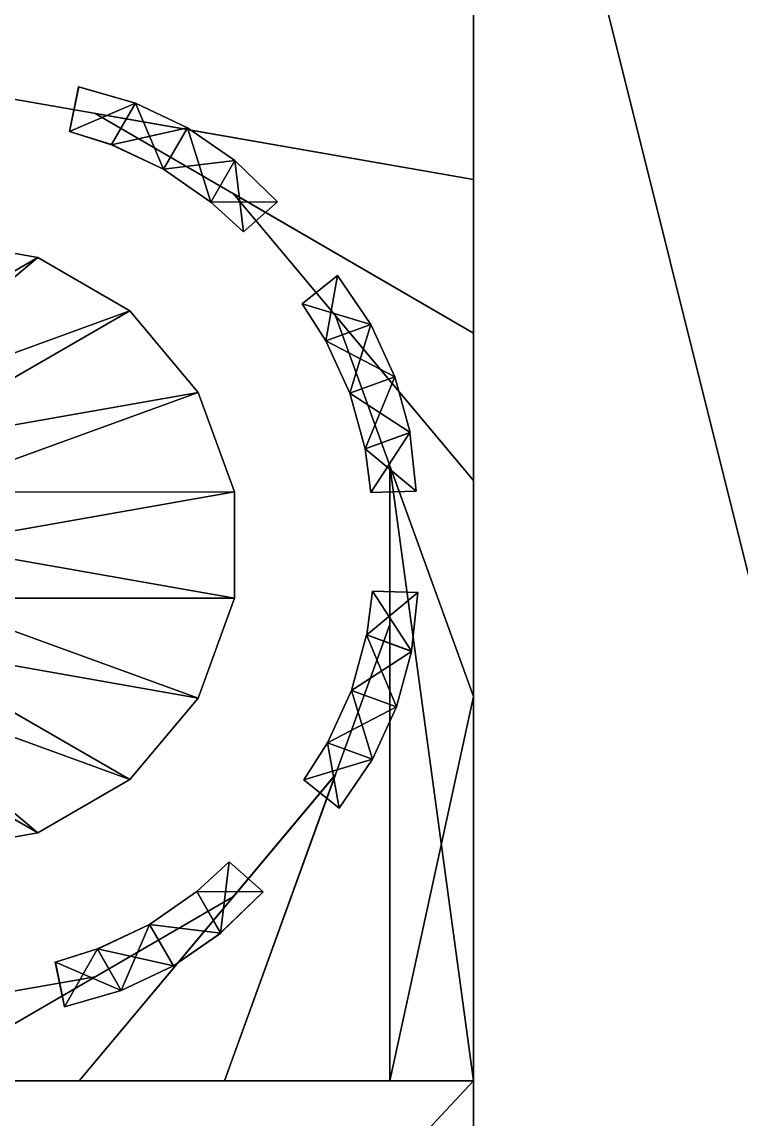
# Model space of a CAD drawing. Extents: x -6144 to 9632, y -5120 to 9632.
# Drawn here: x 8442.8 to 8518, y 8002 to 8116.7 of the extents above; entities that cross this region are included whole.
import ezdxf

# ---------------------------------------------------------------- set-up
doc = ezdxf.new("R2010")
doc.units = 0

msp = doc.modelspace()

# ---------------------------------------------------------------- meshes
at = {"layer": 'OBJECT313', "color": 50}
mesh = msp.add_polyface(dxfattribs=at)
corners = [(6752, 6752, 10656), (6752, 6752, 10176), (6752, 9632, 10176), (6752, 9632, 10656), (9632, 9632, 10656), (9632, 9632, 10176), (9632, 6752, 10176), (9632, 6752, 10656)]
mesh.append_faces([[corners[k] for k in face] for face in [(1, 3, 0), (5, 7, 4), (6, 0, 7), (2, 4, 3), (1, 5, 2), (3, 7, 0)]], dxfattribs={"vtx0": -1})
mesh.append_faces([[corners[k] for k in face] for face in [(1, 2, 3), (5, 6, 7), (6, 1, 0), (2, 5, 4), (1, 6, 5), (3, 4, 7)]], dxfattribs={"vtx2": -1})
at = {"layer": 'OBJECT320', "color": 50}
mesh = msp.add_polyface(dxfattribs=at)
corners = [(6752, 9632, 12000), (6752, 6752, 12000), (9632, 6752, 12000), (9632, 9632, 12000), (6752, 6752, 12224), (6752, 9632, 12224), (9632, 9632, 12224), (9632, 6752, 12224)]
mesh.append_faces([[corners[k] for k in face] for face in [(1, 3, 0), (5, 7, 4), (0, 4, 1), (2, 6, 3), (1, 7, 2), (3, 5, 0)]], dxfattribs={"vtx0": -1})
mesh.append_faces([[corners[k] for k in face] for face in [(1, 2, 3), (5, 6, 7), (0, 5, 4), (2, 7, 6), (1, 4, 7), (3, 6, 5)]], dxfattribs={"vtx2": -1})
at = {"layer": 'OBJECT735', "color": 50}
mesh = msp.add_polyface(dxfattribs=at)
corners = [(8402, 8056.445801, 10679), (8402, 8067.556152, 10679), (8402, 8067.556152, 10680), (8402, 8056.445801, 10680), (8465, 8067.5625, 10679), (8465, 8056.442871, 10679), (8465, 8056.441406, 10680), (8465, 8067.558594, 10680), (8405.806641, 8046, 10679), (8412.943359, 8037.499023, 10679), (8422.564453, 8031.9375, 10679), (8433.499023, 8030, 10679), (8444.43457, 8031.937988, 10679), (8454.066406, 8037.505371, 10679), (8461.188477, 8046, 10679), (8461.199219, 8077.974609, 10679), (8454.037109, 8086.512695, 10679), (8444.439453, 8092.060059, 10679), (8433.504883, 8094, 10679), (8422.558594, 8092.058594, 10679), (8412.93457, 8086.495605, 10679), (8405.810547, 8078, 10679), (8405.810547, 8078, 10680), (8412.93457, 8086.495605, 10680), (8422.558594, 8092.058594, 10680), (8433.504883, 8094, 10680), (8444.439453, 8092.060059, 10680), (8454.037109, 8086.512207, 10680), (8461.201172, 8077.973145, 10680), (8461.1875, 8046, 10680), (8454.066406, 8037.504883, 10680), (8444.435547, 8031.937988, 10680), (8433.499023, 8030, 10680), (8422.564453, 8031.9375, 10680), (8412.943359, 8037.499023, 10680), (8405.806641, 8046, 10680)]
mesh.append_faces([[corners[k] for k in face] for face in [(1, 3, 0), (5, 7, 4), (0, 21, 1), (2, 35, 3), (4, 28, 15), (5, 29, 6), (13, 29, 14), (12, 30, 13), (11, 31, 12), (10, 32, 11), (9, 33, 10), (8, 34, 9), (0, 35, 8), (15, 27, 16), (1, 22, 2), (20, 22, 21), (19, 23, 20), (18, 24, 19), (17, 25, 18), (16, 26, 17)]], dxfattribs={"vtx0": -1})
mesh.append_faces([[corners[k] for k in face] for face in [(0, 9, 10), (0, 10, 11), (0, 11, 12), (0, 12, 13), (0, 13, 14), (0, 14, 5), (0, 5, 4), (0, 4, 15), (0, 15, 16), (0, 16, 17), (0, 17, 18), (0, 18, 19), (0, 19, 20), (0, 20, 21), (2, 23, 24), (2, 24, 25), (2, 25, 26), (2, 26, 27), (2, 27, 28), (2, 28, 7), (2, 7, 6), (2, 6, 29), (2, 29, 30), (2, 30, 31), (2, 31, 32), (2, 32, 33), (2, 33, 34), (2, 34, 35)]], dxfattribs={"vtx0": -1, "vtx2": -1})
mesh.append_faces([[corners[k] for k in face] for face in [(1, 2, 3), (5, 6, 7), (0, 8, 9), (2, 22, 23), (4, 7, 28), (5, 14, 29), (13, 30, 29), (12, 31, 30), (11, 32, 31), (10, 33, 32), (9, 34, 33), (8, 35, 34), (0, 3, 35), (15, 28, 27), (1, 21, 22), (20, 23, 22), (19, 24, 23), (18, 25, 24), (17, 26, 25), (16, 27, 26)]], dxfattribs={"vtx2": -1})
at = {"layer": 'OBJECT748', "color": 50}
mesh = msp.add_polyface(dxfattribs=at)
corners = [(8446.255859, 8018.397461, 10679), (8447.206055, 8013.748047, 10679), (8453.160156, 8015.453125, 10679), (8450.662109, 8019.779297, 10679), (8447.208984, 8013.746094, 10681), (8446.257813, 8018.400391, 10681), (8450.658203, 8019.779785, 10681), (8453.15918, 8015.44873, 10681)]
mesh.append_faces([[corners[k] for k in face] for face in [(1, 3, 0), (5, 7, 4), (0, 4, 1), (2, 6, 3), (1, 7, 2), (3, 5, 0)]], dxfattribs={"vtx0": -1})
mesh.append_faces([[corners[k] for k in face] for face in [(1, 2, 3), (5, 6, 7), (0, 5, 4), (2, 7, 6), (1, 4, 7), (3, 6, 5)]], dxfattribs={"vtx2": -1})
at = {"layer": 'OBJECT749', "color": 50}
mesh = msp.add_polyface(dxfattribs=at)
corners = [(8453.155273, 8015.449707, 10681), (8453.157227, 8015.447754, 10679), (8450.65625, 8019.779297, 10679), (8450.65625, 8019.777832, 10681), (8458.613281, 8018.019531, 10679), (8458.610352, 8018.02002, 10681), (8456.107422, 8022.351563, 10679), (8456.109375, 8022.351563, 10681)]
mesh.append_faces([[corners[k] for k in face] for face in [(1, 3, 0), (1, 5, 4), (2, 7, 3), (2, 4, 6), (0, 7, 5), (5, 6, 4)]], dxfattribs={"vtx0": -1})
mesh.append_faces([[corners[k] for k in face] for face in [(1, 2, 3), (1, 0, 5), (2, 6, 7), (2, 1, 4), (0, 3, 7), (5, 7, 6)]], dxfattribs={"vtx2": -1})
at = {"layer": 'OBJECT750', "color": 50}
mesh = msp.add_polyface(dxfattribs=at)
corners = [(8456.113281, 8022.353516, 10679), (8461.046875, 8025.779297, 10679), (8461.046875, 8025.779297, 10681), (8456.110352, 8022.352051, 10681), (8458.613281, 8018.016113, 10679), (8463.550781, 8021.445313, 10679), (8458.609375, 8018.015625, 10681), (8463.555664, 8021.449707, 10681)]
mesh.append_faces([[corners[k] for k in face] for face in [(1, 3, 0), (0, 5, 1), (3, 7, 6), (1, 7, 2), (0, 6, 4), (4, 7, 5)]], dxfattribs={"vtx0": -1})
mesh.append_faces([[corners[k] for k in face] for face in [(1, 2, 3), (0, 4, 5), (3, 2, 7), (1, 5, 7), (0, 3, 6), (4, 6, 7)]], dxfattribs={"vtx2": -1})
at = {"layer": 'OBJECT751', "color": 50}
mesh = msp.add_polyface(dxfattribs=at)
corners = [(8468, 8025.75, 10679), (8464.450195, 8028.896484, 10679), (8461.048828, 8025.775391, 10679), (8463.546875, 8021.44873, 10679), (8463.546875, 8021.453125, 10681), (8461.048828, 8025.779297, 10681), (8464.450195, 8028.899414, 10681), (8468, 8025.749512, 10681)]
mesh.append_faces([[corners[k] for k in face] for face in [(1, 3, 0), (5, 7, 4), (0, 6, 1), (2, 4, 3), (3, 7, 0), (1, 5, 2)]], dxfattribs={"vtx0": -1})
mesh.append_faces([[corners[k] for k in face] for face in [(1, 2, 3), (5, 6, 7), (0, 7, 6), (2, 5, 4), (3, 4, 7), (1, 6, 5)]], dxfattribs={"vtx2": -1})
at = {"layer": 'OBJECT752', "color": 50}
mesh = msp.add_polyface(dxfattribs=at)
corners = [(8479.429688, 8039.630859, 10679), (8474.728516, 8041.331543, 10679), (8472.249023, 8037.453613, 10679), (8475.969727, 8034.50293, 10679), (8475.964844, 8034.5, 10681), (8472.24707, 8037.448242, 10681), (8474.729492, 8041.330078, 10681), (8479.428711, 8039.629883, 10681)]
mesh.append_faces([[corners[k] for k in face] for face in [(1, 3, 0), (5, 7, 4), (2, 4, 3), (0, 6, 1), (3, 7, 0), (1, 5, 2)]], dxfattribs={"vtx0": -1})
mesh.append_faces([[corners[k] for k in face] for face in [(1, 2, 3), (5, 6, 7), (2, 5, 4), (0, 7, 6), (3, 4, 7), (1, 6, 5)]], dxfattribs={"vtx2": -1})
at = {"layer": 'OBJECT753', "color": 50}
mesh = msp.add_polyface(dxfattribs=at)
corners = [(8481.951172, 8045.089844, 10679), (8477.25, 8046.800293, 10679), (8474.730469, 8041.332031, 10679), (8479.433594, 8039.628906, 10679), (8477.253906, 8046.798828, 10681), (8481.953125, 8045.087891, 10681), (8479.432617, 8039.631348, 10681), (8474.731445, 8041.33252, 10681)]
mesh.append_faces([[corners[k] for k in face] for face in [(1, 3, 0), (5, 7, 4), (0, 4, 1), (2, 6, 3), (3, 5, 0), (1, 7, 2)]], dxfattribs={"vtx0": -1})
mesh.append_faces([[corners[k] for k in face] for face in [(1, 2, 3), (5, 6, 7), (0, 5, 4), (2, 7, 6), (3, 6, 5), (1, 4, 7)]], dxfattribs={"vtx2": -1})
at = {"layer": 'OBJECT754', "color": 50}
mesh = msp.add_polyface(dxfattribs=at)
corners = [(8483.527344, 8050.898438, 10679), (8478.829102, 8052.60791, 10679), (8477.25, 8046.796875, 10679), (8481.949219, 8045.085938, 10679), (8481.949219, 8045.091797, 10681), (8477.249023, 8046.803223, 10681), (8478.828125, 8052.610352, 10681), (8483.53125, 8050.898438, 10681)]
mesh.append_faces([[corners[k] for k in face] for face in [(1, 3, 0), (5, 7, 4), (0, 6, 1), (2, 4, 3), (3, 7, 0), (1, 5, 2)]], dxfattribs={"vtx0": -1})
mesh.append_faces([[corners[k] for k in face] for face in [(1, 2, 3), (5, 6, 7), (0, 7, 6), (2, 5, 4), (3, 4, 7), (1, 6, 5)]], dxfattribs={"vtx2": -1})
at = {"layer": 'OBJECT755', "color": 50}
mesh = msp.add_polyface(dxfattribs=at)
corners = [(8483.530273, 8050.899414, 10681), (8483.530273, 8050.899902, 10679), (8478.831055, 8052.609863, 10679), (8478.831055, 8052.609375, 10681), (8484.169922, 8057.049316, 10679), (8484.169922, 8057.049805, 10681), (8479.429688, 8057.180176, 10679), (8479.429688, 8057.179688, 10681)]
mesh.append_faces([[corners[k] for k in face] for face in [(1, 3, 0), (1, 5, 4), (2, 7, 3), (1, 6, 2), (3, 5, 0), (6, 5, 7)]], dxfattribs={"vtx0": -1})
mesh.append_faces([[corners[k] for k in face] for face in [(1, 2, 3), (1, 0, 5), (2, 6, 7), (1, 4, 6), (3, 7, 5), (6, 4, 5)]], dxfattribs={"vtx2": -1})
at = {"layer": 'OBJECT756', "color": 50}
mesh = msp.add_polyface(dxfattribs=at)
corners = [(8483.359375, 8073.777344, 10679), (8478.661133, 8072.068359, 10679), (8479.259766, 8067.500977, 10679), (8484, 8067.630859, 10679), (8484, 8067.626465, 10681), (8479.260742, 8067.496582, 10681), (8478.661133, 8072.067383, 10681), (8483.360352, 8073.776855, 10681)]
mesh.append_faces([[corners[k] for k in face] for face in [(1, 3, 0), (5, 7, 4), (2, 4, 3), (0, 6, 1), (3, 7, 0), (1, 5, 2)]], dxfattribs={"vtx0": -1})
mesh.append_faces([[corners[k] for k in face] for face in [(1, 2, 3), (5, 6, 7), (2, 5, 4), (0, 7, 6), (3, 4, 7), (1, 6, 5)]], dxfattribs={"vtx2": -1})
at = {"layer": 'OBJECT757', "color": 50}
mesh = msp.add_polyface(dxfattribs=at)
corners = [(8481.777344, 8079.585938, 10679), (8477.081055, 8077.876953, 10679), (8478.658203, 8072.070313, 10679), (8483.363281, 8073.78125, 10679), (8483.363281, 8073.78125, 10681), (8478.661133, 8072.071289, 10681), (8477.080078, 8077.875977, 10681), (8481.78125, 8079.585938, 10681)]
mesh.append_faces([[corners[k] for k in face] for face in [(1, 3, 0), (5, 7, 4), (0, 6, 1), (2, 4, 3), (3, 7, 0), (1, 5, 2)]], dxfattribs={"vtx0": -1})
mesh.append_faces([[corners[k] for k in face] for face in [(1, 2, 3), (5, 6, 7), (0, 7, 6), (2, 5, 4), (3, 4, 7), (1, 6, 5)]], dxfattribs={"vtx2": -1})
at = {"layer": 'OBJECT758', "color": 50}
mesh = msp.add_polyface(dxfattribs=at)
corners = [(8479.253906, 8085.056641, 10679), (8474.551758, 8083.345703, 10679), (8477.078125, 8077.880859, 10679), (8481.777344, 8079.589844, 10679), (8481.78125, 8079.589844, 10681), (8477.078125, 8077.879395, 10681), (8474.546875, 8083.347656, 10681), (8479.253906, 8085.060547, 10681)]
mesh.append_faces([[corners[k] for k in face] for face in [(1, 3, 0), (5, 7, 4), (0, 6, 1), (2, 4, 3), (3, 7, 0), (1, 5, 2)]], dxfattribs={"vtx0": -1})
mesh.append_faces([[corners[k] for k in face] for face in [(1, 2, 3), (5, 6, 7), (0, 7, 6), (2, 5, 4), (3, 4, 7), (1, 6, 5)]], dxfattribs={"vtx2": -1})
at = {"layer": 'OBJECT759', "color": 50}
mesh = msp.add_polyface(dxfattribs=at)
corners = [(8479.25, 8085.056641, 10681), (8474.549805, 8083.34668, 10681), (8472.079102, 8087.228516, 10681), (8475.789063, 8090.178711, 10681), (8472.078125, 8087.228027, 10679), (8475.790039, 8090.179688, 10679), (8474.546875, 8083.350098, 10679), (8479.25, 8085.061035, 10679)]
mesh.append_faces([[corners[k] for k in face] for face in [(1, 3, 0), (2, 5, 3), (1, 7, 6), (3, 7, 0), (2, 6, 4), (4, 7, 5)]], dxfattribs={"vtx0": -1})
mesh.append_faces([[corners[k] for k in face] for face in [(1, 2, 3), (2, 4, 5), (1, 0, 7), (3, 5, 7), (2, 1, 6), (4, 6, 7)]], dxfattribs={"vtx2": -1})
at = {"layer": 'OBJECT760', "color": 50}
mesh = msp.add_polyface(dxfattribs=at)
corners = [(8452.148438, 8103.871094, 10679), (8447.75, 8105.25, 10679), (8447.75, 8105.246094, 10681), (8452.145508, 8103.867676, 10681), (8448.696289, 8109.898438, 10679), (8454.650391, 8108.202148, 10679), (8448.701172, 8109.901367, 10681), (8454.652344, 8108.203125, 10681)]
mesh.append_faces([[corners[k] for k in face] for face in [(1, 3, 0), (1, 5, 4), (2, 7, 3), (1, 6, 2), (0, 7, 5), (5, 6, 4)]], dxfattribs={"vtx0": -1})
mesh.append_faces([[corners[k] for k in face] for face in [(1, 2, 3), (1, 0, 5), (2, 6, 7), (1, 4, 6), (0, 3, 7), (5, 7, 6)]], dxfattribs={"vtx2": -1})
at = {"layer": 'OBJECT761', "color": 50}
mesh = msp.add_polyface(dxfattribs=at)
corners = [(8454.650391, 8108.203125, 10679), (8452.148438, 8103.869141, 10679), (8457.589844, 8101.300781, 10679), (8460.089844, 8105.628906, 10679), (8452.148438, 8103.871094, 10681), (8454.648438, 8108.203125, 10681), (8460.089844, 8105.628906, 10681), (8457.59082, 8101.297852, 10681)]
mesh.append_faces([[corners[k] for k in face] for face in [(1, 3, 0), (5, 7, 4), (0, 4, 1), (2, 6, 3), (3, 5, 0), (1, 7, 2)]], dxfattribs={"vtx0": -1})
mesh.append_faces([[corners[k] for k in face] for face in [(1, 2, 3), (5, 6, 7), (0, 5, 4), (2, 7, 6), (3, 6, 5), (1, 4, 7)]], dxfattribs={"vtx2": -1})
at = {"layer": 'OBJECT762', "color": 50}
mesh = msp.add_polyface(dxfattribs=at)
corners = [(8460.091797, 8105.628906, 10679), (8457.59082, 8101.296875, 10679), (8462.541016, 8097.871094, 10679), (8465.041016, 8102.199219, 10679), (8457.589844, 8101.304688, 10681), (8460.089844, 8105.632813, 10681), (8465.042969, 8102.203125, 10681), (8462.540039, 8097.868652, 10681)]
mesh.append_faces([[corners[k] for k in face] for face in [(1, 3, 0), (5, 7, 4), (0, 4, 1), (2, 6, 3), (3, 5, 0), (1, 7, 2)]], dxfattribs={"vtx0": -1})
mesh.append_faces([[corners[k] for k in face] for face in [(1, 2, 3), (5, 6, 7), (0, 5, 4), (2, 7, 6), (3, 6, 5), (1, 4, 7)]], dxfattribs={"vtx2": -1})
at = {"layer": 'OBJECT763', "color": 50}
mesh = msp.add_polyface(dxfattribs=at)
corners = [(8465.042969, 8102.207031, 10679), (8462.540039, 8097.871094, 10679), (8465.942383, 8094.75, 10679), (8469.494141, 8097.901855, 10679), (8469.492188, 8097.902344, 10681), (8465.941406, 8094.750488, 10681), (8462.539063, 8097.87207, 10681), (8465.041016, 8102.206055, 10681)]
mesh.append_faces([[corners[k] for k in face] for face in [(1, 3, 0), (5, 7, 4), (2, 4, 3), (0, 6, 1), (3, 7, 0), (1, 5, 2)]], dxfattribs={"vtx0": -1})
mesh.append_faces([[corners[k] for k in face] for face in [(1, 2, 3), (5, 6, 7), (2, 5, 4), (0, 7, 6), (3, 4, 7), (1, 6, 5)]], dxfattribs={"vtx2": -1})
at = {"layer": 'OBJECT870', "color": 50}
mesh = msp.add_polyface(dxfattribs=at)
corners = [(8490, 8174, 10656), (8562, 8174, 10656), (8562, 8174, 10680), (8490, 8174, 10680), (8490, 7886, 10656), (8562, 7886, 10656), (8490, 7886, 10680), (8562, 7886, 10680)]
mesh.append_faces([[corners[k] for k in face] for face in [(1, 3, 0), (0, 5, 1), (3, 7, 6), (0, 6, 4), (1, 7, 2), (4, 7, 5)]], dxfattribs={"vtx0": -1})
mesh.append_faces([[corners[k] for k in face] for face in [(1, 2, 3), (0, 4, 5), (3, 2, 7), (0, 3, 6), (1, 5, 7), (4, 6, 7)]], dxfattribs={"vtx2": -1})
at = {"layer": 'OBJECT871', "color": 50}
mesh = msp.add_polyface(dxfattribs=at)
corners = [(8378, 7886, 10680), (8378, 7886, 10656), (8378, 8006, 10656), (8378, 8006, 10680), (8490, 8006, 10680), (8490, 8006, 10656), (8490, 7886, 10656), (8490, 7886, 10680)]
mesh.append_faces([[corners[k] for k in face] for face in [(1, 3, 0), (5, 7, 4), (6, 0, 7), (2, 4, 3), (1, 5, 2), (3, 7, 0)]], dxfattribs={"vtx0": -1})
mesh.append_faces([[corners[k] for k in face] for face in [(1, 2, 3), (5, 6, 7), (6, 1, 0), (2, 5, 4), (1, 6, 5), (3, 4, 7)]], dxfattribs={"vtx2": -1})
at = {"layer": 'OBJECT872', "color": 50}
mesh = msp.add_polyface(dxfattribs=at)
corners = [(8490, 8118, 10680), (8490, 8118, 10656), (8490, 8100.223633, 10656), (8490, 8100.222656, 10680), (8388.171875, 8118, 10656), (8388.172852, 8118, 10680)]
mesh.append_faces([[corners[k] for k in face] for face in [(1, 4, 2), (0, 3, 5)]])
mesh.append_faces([[corners[k] for k in face] for face in [(1, 3, 0), (1, 5, 4), (2, 5, 3)]], dxfattribs={"vtx0": -1})
mesh.append_faces([[corners[k] for k in face] for face in [(1, 2, 3), (1, 0, 5), (2, 4, 5)]], dxfattribs={"vtx2": -1})
at = {"layer": 'OBJECT873', "color": 50}
mesh = msp.add_polyface(dxfattribs=at)
corners = [(8490, 8100.222656, 10656), (8490, 8084.171875, 10656), (8490, 8084.175781, 10680), (8490, 8100.224609, 10680), (8450.441406, 8107.128906, 10656), (8450.432617, 8107.131836, 10680)]
mesh.append_faces([[corners[k] for k in face] for face in [(1, 0, 4), (2, 5, 3)]])
mesh.append_faces([[corners[k] for k in face] for face in [(1, 3, 0), (1, 5, 2), (0, 5, 4)]], dxfattribs={"vtx0": -1})
mesh.append_faces([[corners[k] for k in face] for face in [(1, 2, 3), (1, 4, 5), (0, 3, 5)]], dxfattribs={"vtx2": -1})
at = {"layer": 'OBJECT874', "color": 50}
mesh = msp.add_polyface(dxfattribs=at)
corners = [(8490, 8068.759766, 10680), (8490, 8068.759766, 10656), (8464.875, 8098.755371, 10656), (8464.87207, 8098.759277, 10680), (8490, 8084.17334, 10656), (8490, 8084.175293, 10680)]
mesh.append_faces([[corners[k] for k in face] for face in [(2, 1, 4), (3, 5, 0)]])
mesh.append_faces([[corners[k] for k in face] for face in [(1, 3, 0), (2, 5, 3), (4, 0, 5)]], dxfattribs={"vtx0": -1})
mesh.append_faces([[corners[k] for k in face] for face in [(1, 2, 3), (2, 4, 5), (4, 1, 0)]], dxfattribs={"vtx2": -1})
at = {"layer": 'OBJECT875', "color": 50}
mesh = msp.add_polyface(dxfattribs=at)
corners = [(8490, 8068.753906, 10656), (8490, 8046.1875, 10656), (8490, 8046.1875, 10680), (8490, 8068.755371, 10680), (8475.568359, 8085.980469, 10656), (8475.566406, 8085.987793, 10680)]
mesh.append_faces([[corners[k] for k in face] for face in [(1, 0, 4), (2, 5, 3)]])
mesh.append_faces([[corners[k] for k in face] for face in [(1, 3, 0), (1, 5, 2), (0, 5, 4)]], dxfattribs={"vtx0": -1})
mesh.append_faces([[corners[k] for k in face] for face in [(1, 2, 3), (1, 4, 5), (0, 3, 5)]], dxfattribs={"vtx2": -1})
at = {"layer": 'OBJECT876', "color": 50}
mesh = msp.add_polyface(dxfattribs=at)
corners = [(8490, 8006, 10656), (8490, 8046.183594, 10656), (8481.25, 8070.308594, 10656), (8481.25, 8006, 10656), (8481.25, 8006, 10680), (8481.25, 8070.308594, 10680), (8490, 8046.180664, 10680), (8490, 8006, 10680)]
mesh.append_faces([[corners[k] for k in face] for face in [(1, 3, 0), (5, 7, 4), (1, 5, 2), (2, 4, 3), (0, 6, 1), (3, 7, 0)]], dxfattribs={"vtx0": -1})
mesh.append_faces([[corners[k] for k in face] for face in [(1, 2, 3), (5, 6, 7), (1, 6, 5), (2, 5, 4), (0, 7, 6), (3, 4, 7)]], dxfattribs={"vtx2": -1})
at = {"layer": 'OBJECT877', "color": 50}
mesh = msp.add_polyface(dxfattribs=at)
corners = [(8481.25, 8053.6875, 10656), (8481.25, 8006, 10656), (8481.25, 8006, 10680), (8481.25, 8053.688477, 10680), (8463.954102, 8006, 10656), (8463.953125, 8006, 10680)]
mesh.append_faces([[corners[k] for k in face] for face in [(1, 0, 4), (2, 5, 3)]])
mesh.append_faces([[corners[k] for k in face] for face in [(1, 3, 0), (1, 5, 2), (4, 3, 5)]], dxfattribs={"vtx0": -1})
mesh.append_faces([[corners[k] for k in face] for face in [(1, 2, 3), (1, 4, 5), (4, 0, 3)]], dxfattribs={"vtx2": -1})
at = {"layer": 'OBJECT878', "color": 50}
mesh = msp.add_polyface(dxfattribs=at)
corners = [(8475.550781, 8037.984375, 10656), (8448.759766, 8006, 10656), (8463.951172, 8006, 10656), (8448.761719, 8006, 10680), (8475.558594, 8038, 10680), (8463.956055, 8006, 10680)]
mesh.append_faces([[corners[k] for k in face] for face in [(1, 2, 0), (4, 5, 3)]])
mesh.append_faces([[corners[k] for k in face] for face in [(0, 3, 1), (2, 4, 0), (1, 5, 2)]], dxfattribs={"vtx0": -1})
mesh.append_faces([[corners[k] for k in face] for face in [(0, 4, 3), (2, 5, 4), (1, 3, 5)]], dxfattribs={"vtx2": -1})
at = {"layer": 'OBJECT879', "color": 50}
mesh = msp.add_polyface(dxfattribs=at)
corners = [(8448.761719, 8006, 10656), (8431.671875, 8006, 10656), (8431.667969, 8006, 10680), (8448.759766, 8006, 10680), (8464.886719, 8025.253906, 10656), (8464.892578, 8025.260742, 10680)]
mesh.append_faces([[corners[k] for k in face] for face in [(1, 0, 4), (2, 5, 3)]])
mesh.append_faces([[corners[k] for k in face] for face in [(1, 3, 0), (1, 5, 2), (0, 5, 4)]], dxfattribs={"vtx0": -1})
mesh.append_faces([[corners[k] for k in face] for face in [(1, 2, 3), (1, 4, 5), (0, 3, 5)]], dxfattribs={"vtx2": -1})
at = {"layer": 'OBJECT880', "color": 50}
mesh = msp.add_polyface(dxfattribs=at)
corners = [(8431.671875, 8006, 10656), (8388.335938, 8006, 10656), (8388.335938, 8006, 10680), (8431.671875, 8006, 10680), (8450.4375, 8016.879883, 10656), (8450.436523, 8016.87793, 10680)]
mesh.append_faces([[corners[k] for k in face] for face in [(1, 0, 4), (2, 5, 3)]])
mesh.append_faces([[corners[k] for k in face] for face in [(1, 3, 0), (1, 5, 2), (0, 5, 4)]], dxfattribs={"vtx0": -1})
mesh.append_faces([[corners[k] for k in face] for face in [(1, 2, 3), (1, 4, 5), (0, 3, 5)]], dxfattribs={"vtx2": -1})

doc.saveas('drawing.dxf')
